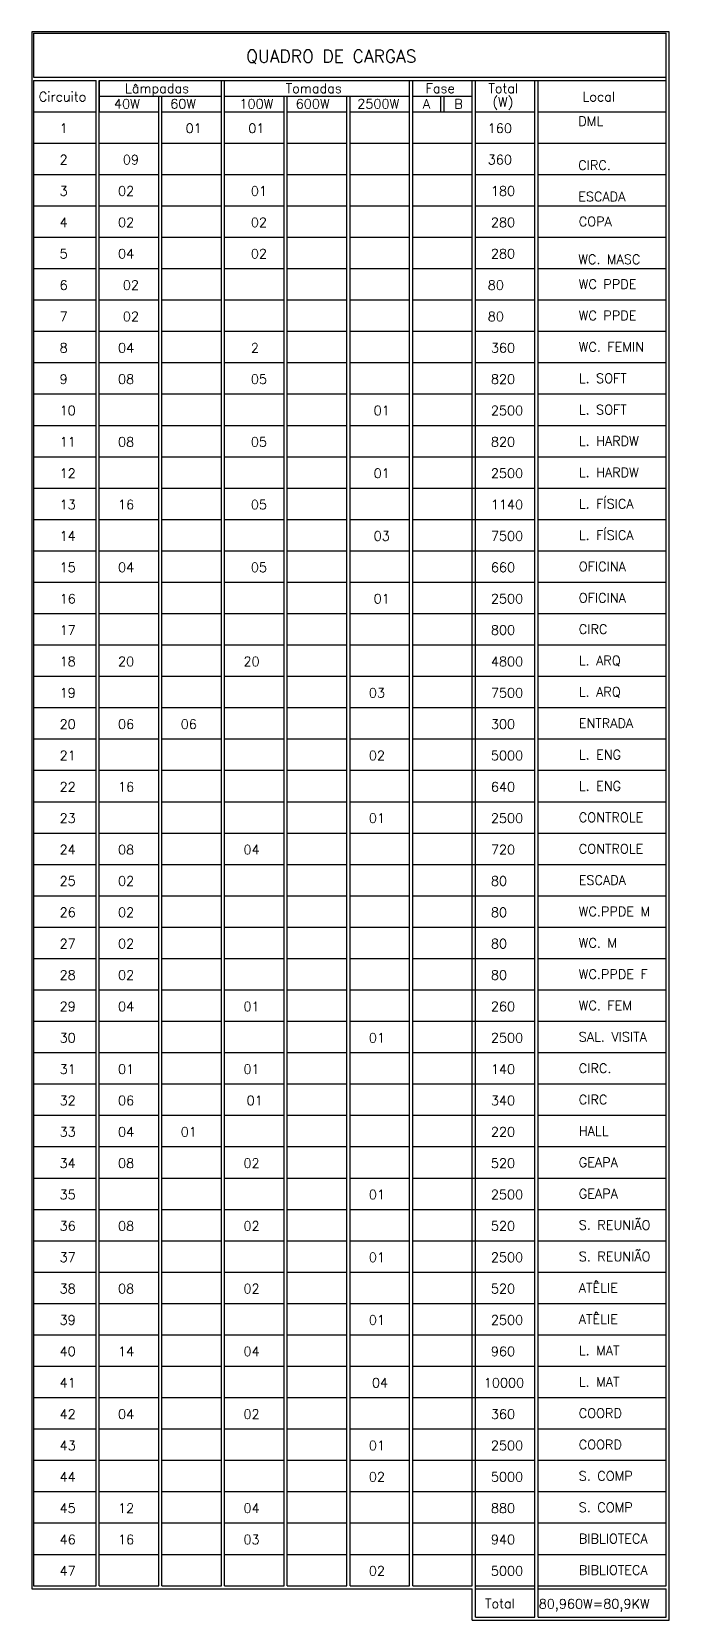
# Model space of a CAD drawing. Header units: millimetres. Extents: x 820 to 987, y 393 to 526.
# Drawn here: x 851.42 to 861.59, y 475.67 to 500.99 of the extents above; entities that cross this region are included whole.
import ezdxf

# ---------------------------------------------------------------- set-up
doc = ezdxf.new("R2010")
doc.units = ezdxf.units.MM
for name, color, linetype in [('can 03', 3, 'Continuous'), ('can01', 1, 'Continuous'), ('can02', 2, 'Continuous'), ('pena 01', 1, 'Continuous')]:
    doc.layers.add(name, color=color, linetype=linetype)
doc.styles.add('ROMANS', font='romans', dxfattribs={"height": 0.18})

msp = doc.modelspace()

# ---------------------------------------------------------------- linework, layer by layer
at = {"layer": 'can01'}
for p, q in [((861.589, 500.992), (851.423, 500.992)), ((851.423, 500.992), (851.423, 476.167)), ((851.448, 500.967), (861.539, 500.967)), ((851.448, 500.967), (851.448, 500.267)), ((861.539, 476.217), (861.539, 500.967)), ((861.589, 475.667), (861.589, 500.992)), ((851.448, 500.267), (861.539, 500.267)), ((851.448, 500.267), (856.728, 500.267)), ((851.448, 500.217), (851.448, 476.217)), ((851.448, 500.217), (852.448, 500.217)), ((852.448, 498.217), (852.448, 500.217)), ((852.498, 500.217), (856.728, 500.217)), ((852.498, 500.217), (852.498, 499.717)), ((852.498, 498.217), (852.498, 500.217)), ((854.448, 476.217), (854.448, 500.217)), ((854.498, 476.217), (854.498, 500.217)), ((856.498, 500.217), (861.539, 500.217)), ((857.448, 476.217), (857.448, 500.215)), ((857.498, 476.217), (857.498, 500.215)), ((858.448, 497.717), (858.448, 500.217)), ((858.498, 475.717), (858.498, 500.217)), ((859.448, 475.717), (859.448, 500.217)), ((859.498, 475.717), (859.498, 500.217)), ((852.498, 499.967), (854.448, 499.967)), ((853.448, 476.217), (853.448, 499.967)), ((853.498, 476.217), (853.498, 499.967)), ((854.498, 499.967), (857.448, 499.967)), ((855.448, 476.217), (855.448, 499.967)), ((855.498, 476.217), (855.498, 499.967)), ((856.448, 476.217), (856.448, 499.967)), ((856.498, 476.217), (856.498, 499.967)), ((857.498, 499.967), (858.448, 499.967)), ((857.948, 499.717), (857.948, 499.967)), ((857.998, 499.717), (857.998, 499.967)), ((851.448, 499.717), (852.448, 499.717)), ((852.448, 476.217), (852.448, 499.717)), ((852.498, 476.217), (852.498, 499.717)), ((852.498, 499.717), (853.448, 499.717)), ((853.498, 499.717), (854.448, 499.717)), ((854.498, 499.717), (855.448, 499.717)), ((855.498, 499.717), (856.448, 499.717)), ((856.448, 498.217), (856.448, 499.717)), ((856.498, 498.217), (856.498, 499.717)), ((856.498, 499.717), (856.728, 499.717)), ((856.498, 499.717), (857.448, 499.717)), ((857.498, 499.717), (858.448, 499.717)), ((858.498, 499.717), (859.448, 499.717)), ((859.498, 499.717), (861.539, 499.717)), ((851.448, 499.217), (852.448, 499.217)), ((852.498, 499.217), (853.448, 499.217)), ((853.498, 499.217), (854.448, 499.217)), ((854.498, 499.217), (855.448, 499.217)), ((855.498, 499.217), (856.448, 499.217)), ((856.498, 499.217), (856.728, 499.217)), ((856.498, 499.217), (857.448, 499.217)), ((857.498, 499.217), (858.448, 499.217)), ((858.498, 499.217), (859.448, 499.217)), ((859.498, 499.217), (861.539, 499.217)), ((851.448, 498.717), (852.448, 498.717)), ((852.498, 498.717), (853.448, 498.717)), ((853.498, 498.717), (854.448, 498.717)), ((854.498, 498.717), (855.448, 498.717)), ((855.498, 498.717), (856.448, 498.717)), ((856.498, 498.717), (856.728, 498.717)), ((856.498, 498.717), (857.448, 498.717)), ((857.498, 498.717), (858.448, 498.717)), ((858.498, 498.717), (859.448, 498.717)), ((859.498, 498.717), (861.539, 498.717)), ((851.448, 498.217), (852.448, 498.217)), ((852.498, 498.217), (853.448, 498.217)), ((853.498, 498.217), (854.448, 498.217)), ((854.498, 498.217), (855.448, 498.217)), ((855.498, 498.217), (856.448, 498.217)), ((856.498, 498.217), (856.728, 498.217)), ((856.498, 498.217), (857.448, 498.217)), ((857.498, 498.217), (858.448, 498.217)), ((858.498, 498.217), (859.448, 498.217)), ((859.498, 498.217), (861.539, 498.217)), ((851.448, 497.717), (852.448, 497.717)), ((852.498, 497.717), (853.448, 497.717)), ((853.498, 497.717), (854.448, 497.717)), ((854.498, 497.717), (855.448, 497.717)), ((855.498, 497.717), (856.448, 497.717)), ((856.498, 497.717), (857.448, 497.717)), ((857.498, 497.717), (858.448, 497.717)), ((858.448, 476.217), (858.448, 497.717)), ((858.498, 497.717), (859.448, 497.717)), ((859.498, 497.717), (861.539, 497.717)), ((860.498, 497.717), (860.728, 497.717)), ((851.448, 497.217), (852.448, 497.217)), ((852.498, 497.217), (853.448, 497.217)), ((853.498, 497.217), (854.448, 497.217)), ((854.498, 497.217), (855.448, 497.217)), ((855.498, 497.217), (856.448, 497.217)), ((856.498, 497.217), (857.448, 497.217)), ((857.498, 497.217), (858.448, 497.217)), ((858.498, 497.217), (859.448, 497.217)), ((859.498, 497.217), (861.539, 497.217)), ((859.498, 497.217), (861.539, 497.217)), ((851.448, 496.717), (852.448, 496.717)), ((852.498, 496.717), (853.448, 496.717)), ((853.498, 496.717), (854.448, 496.717)), ((854.498, 496.717), (855.448, 496.717)), ((855.498, 496.717), (856.448, 496.717)), ((856.498, 496.717), (857.448, 496.717)), ((857.498, 496.717), (858.448, 496.717)), ((858.498, 496.717), (859.448, 496.717)), ((859.498, 496.717), (861.539, 496.717)), ((851.448, 496.217), (852.448, 496.217)), ((852.498, 496.217), (853.448, 496.217)), ((853.498, 496.217), (854.448, 496.217)), ((854.498, 496.217), (855.448, 496.217)), ((855.498, 496.217), (856.448, 496.217)), ((856.498, 496.217), (857.448, 496.217)), ((857.498, 496.217), (858.448, 496.217)), ((858.498, 496.217), (859.448, 496.217)), ((859.498, 496.217), (861.539, 496.217)), ((851.448, 495.717), (852.448, 495.717)), ((852.498, 495.717), (853.448, 495.717)), ((853.498, 495.717), (854.448, 495.717)), ((854.498, 495.717), (855.448, 495.717)), ((855.498, 495.717), (856.448, 495.717)), ((856.498, 495.717), (857.448, 495.717)), ((857.498, 495.717), (858.448, 495.717)), ((858.498, 495.717), (859.448, 495.717)), ((859.498, 495.717), (861.539, 495.717)), ((851.448, 495.217), (852.448, 495.217)), ((852.498, 495.217), (853.448, 495.217)), ((853.498, 495.217), (854.448, 495.217)), ((854.498, 495.217), (855.448, 495.217)), ((855.498, 495.217), (856.448, 495.217)), ((856.498, 495.217), (857.448, 495.217)), ((857.498, 495.217), (858.448, 495.217)), ((858.498, 495.217), (859.448, 495.217)), ((859.498, 495.217), (861.539, 495.217)), ((851.448, 494.717), (852.448, 494.717)), ((852.498, 494.717), (853.448, 494.717)), ((853.498, 494.717), (854.448, 494.717)), ((854.498, 494.717), (855.448, 494.717)), ((855.498, 494.717), (856.448, 494.717)), ((856.498, 494.717), (857.448, 494.717)), ((857.498, 494.717), (858.448, 494.717)), ((858.448, 494.717), (859.448, 494.717)), ((859.498, 494.717), (861.539, 494.717)), ((851.448, 494.217), (852.448, 494.217)), ((852.498, 494.217), (853.448, 494.217)), ((853.498, 494.217), (854.448, 494.217)), ((854.498, 494.217), (855.448, 494.217)), ((855.498, 494.217), (856.448, 494.217)), ((856.498, 494.217), (857.448, 494.217)), ((857.498, 494.217), (858.448, 494.217)), ((858.448, 494.217), (859.448, 494.217)), ((859.498, 494.217), (861.539, 494.217)), ((851.448, 493.717), (852.448, 493.717)), ((852.498, 493.717), (853.448, 493.717)), ((853.498, 493.717), (854.448, 493.717)), ((854.498, 493.717), (855.448, 493.717)), ((855.498, 493.717), (856.448, 493.717)), ((856.498, 493.717), (857.448, 493.717)), ((857.498, 493.717), (858.448, 493.717)), ((858.448, 493.717), (859.448, 493.717)), ((859.498, 493.717), (861.539, 493.717)), ((851.448, 493.217), (852.448, 493.217)), ((852.498, 493.217), (853.448, 493.217)), ((853.498, 493.217), (854.448, 493.217)), ((854.498, 493.217), (855.448, 493.217)), ((855.498, 493.217), (856.448, 493.217)), ((856.498, 493.217), (857.448, 493.217)), ((857.498, 493.217), (858.448, 493.217)), ((858.448, 493.217), (859.448, 493.217)), ((859.498, 493.217), (861.539, 493.217)), ((851.448, 492.717), (852.448, 492.717)), ((852.498, 492.717), (853.448, 492.717)), ((853.498, 492.717), (854.448, 492.717)), ((854.498, 492.717), (855.448, 492.717)), ((855.498, 492.717), (856.448, 492.717)), ((856.498, 492.717), (857.448, 492.717)), ((857.498, 492.717), (858.448, 492.717)), ((858.448, 492.717), (859.448, 492.717)), ((859.498, 492.717), (861.539, 492.717)), ((851.448, 492.217), (852.448, 492.217)), ((852.498, 492.217), (853.448, 492.217)), ((853.498, 492.217), (854.448, 492.217)), ((854.498, 492.217), (855.448, 492.217)), ((855.498, 492.217), (856.448, 492.217)), ((856.498, 492.217), (857.448, 492.217)), ((857.498, 492.217), (858.448, 492.217)), ((858.448, 492.217), (859.448, 492.217)), ((859.498, 492.217), (861.539, 492.217)), ((851.448, 491.717), (852.448, 491.717)), ((852.498, 491.717), (853.448, 491.717)), ((853.498, 491.717), (854.448, 491.717)), ((854.498, 491.717), (855.448, 491.717)), ((855.498, 491.717), (856.448, 491.717)), ((856.498, 491.717), (857.448, 491.717)), ((857.498, 491.717), (858.448, 491.717)), ((858.448, 491.717), (859.448, 491.717)), ((859.498, 491.717), (861.539, 491.717)), ((851.448, 491.217), (852.448, 491.217)), ((852.498, 491.217), (853.448, 491.217)), ((853.498, 491.217), (854.448, 491.217)), ((854.498, 491.217), (855.448, 491.217)), ((855.498, 491.217), (856.448, 491.217)), ((856.498, 491.217), (857.448, 491.217)), ((857.498, 491.217), (858.448, 491.217)), ((858.448, 491.217), (859.448, 491.217)), ((859.498, 491.217), (861.539, 491.217)), ((851.448, 490.717), (852.448, 490.717)), ((852.498, 490.717), (853.448, 490.717)), ((853.498, 490.717), (854.448, 490.717)), ((854.498, 490.717), (855.448, 490.717)), ((855.498, 490.717), (856.448, 490.717)), ((856.498, 490.717), (857.448, 490.717)), ((857.498, 490.717), (858.448, 490.717)), ((858.448, 490.717), (859.448, 490.717)), ((859.498, 490.717), (861.539, 490.717)), ((851.448, 490.217), (852.448, 490.217)), ((852.498, 490.217), (853.448, 490.217)), ((853.498, 490.217), (854.448, 490.217)), ((854.498, 490.217), (855.448, 490.217)), ((855.498, 490.217), (856.448, 490.217)), ((856.498, 490.217), (857.448, 490.217)), ((857.498, 490.217), (858.448, 490.217)), ((858.448, 490.217), (859.448, 490.217)), ((859.498, 490.217), (861.539, 490.217)), ((851.448, 489.717), (852.448, 489.717)), ((852.498, 489.717), (853.448, 489.717)), ((853.498, 489.717), (854.448, 489.717)), ((854.498, 489.717), (855.448, 489.717)), ((855.498, 489.717), (856.448, 489.717)), ((856.498, 489.717), (857.448, 489.717)), ((857.498, 489.717), (858.448, 489.717)), ((858.448, 489.717), (859.448, 489.717)), ((859.498, 489.717), (861.539, 489.717)), ((851.448, 489.217), (852.448, 489.217)), ((852.498, 489.217), (853.448, 489.217)), ((853.498, 489.217), (854.448, 489.217)), ((854.498, 489.217), (855.448, 489.217)), ((855.498, 489.217), (856.448, 489.217)), ((856.498, 489.217), (857.448, 489.217)), ((857.498, 489.217), (858.448, 489.217)), ((858.448, 489.217), (859.448, 489.217)), ((859.498, 489.217), (861.539, 489.217)), ((851.448, 488.717), (852.448, 488.717)), ((852.498, 488.717), (853.448, 488.717)), ((853.498, 488.717), (854.448, 488.717)), ((854.498, 488.717), (855.448, 488.717)), ((855.498, 488.717), (856.448, 488.717)), ((856.498, 488.717), (857.448, 488.717)), ((857.498, 488.717), (858.448, 488.717)), ((858.448, 488.717), (859.448, 488.717)), ((859.498, 488.717), (861.539, 488.717)), ((851.448, 488.217), (852.448, 488.217)), ((852.498, 488.217), (853.448, 488.217)), ((853.498, 488.217), (854.448, 488.217)), ((854.498, 488.217), (855.448, 488.217)), ((855.498, 488.217), (856.448, 488.217)), ((856.498, 488.217), (857.448, 488.217)), ((857.498, 488.217), (858.448, 488.217)), ((858.448, 488.217), (859.448, 488.217)), ((859.498, 488.217), (861.539, 488.217)), ((851.448, 487.717), (852.448, 487.717)), ((852.498, 487.717), (853.448, 487.717)), ((853.498, 487.717), (854.448, 487.717)), ((854.498, 487.717), (855.448, 487.717)), ((855.498, 487.717), (856.448, 487.717)), ((856.498, 487.717), (857.448, 487.717)), ((857.498, 487.717), (858.448, 487.717)), ((858.448, 487.717), (859.448, 487.717)), ((859.498, 487.717), (861.539, 487.717)), ((851.448, 487.217), (852.448, 487.217)), ((852.498, 487.217), (853.448, 487.217)), ((853.498, 487.217), (854.448, 487.217)), ((854.498, 487.217), (855.448, 487.217)), ((855.498, 487.217), (856.448, 487.217)), ((856.498, 487.217), (857.448, 487.217)), ((857.498, 487.217), (858.448, 487.217)), ((858.448, 487.217), (859.448, 487.217)), ((859.498, 487.217), (861.539, 487.217)), ((851.448, 486.717), (852.448, 486.717)), ((852.498, 486.717), (853.448, 486.717)), ((853.498, 486.717), (854.448, 486.717)), ((854.498, 486.717), (855.448, 486.717)), ((855.498, 486.717), (856.448, 486.717)), ((856.498, 486.717), (857.448, 486.717)), ((857.498, 486.717), (858.448, 486.717)), ((858.448, 486.717), (859.448, 486.717)), ((859.498, 486.717), (861.539, 486.717)), ((851.448, 486.217), (852.448, 486.217)), ((852.498, 486.217), (853.448, 486.217)), ((853.498, 486.217), (854.448, 486.217)), ((854.498, 486.217), (855.448, 486.217)), ((855.498, 486.217), (856.448, 486.217)), ((856.498, 486.217), (857.448, 486.217)), ((857.498, 486.217), (858.448, 486.217)), ((858.448, 486.217), (859.448, 486.217)), ((859.498, 486.217), (861.539, 486.217)), ((851.448, 485.717), (852.448, 485.717)), ((852.498, 485.717), (853.448, 485.717)), ((853.498, 485.717), (854.448, 485.717)), ((854.498, 485.717), (855.448, 485.717)), ((855.498, 485.717), (856.448, 485.717)), ((856.498, 485.717), (857.448, 485.717)), ((857.498, 485.717), (858.448, 485.717)), ((858.448, 485.717), (859.448, 485.717)), ((859.498, 485.717), (861.539, 485.717)), ((851.448, 485.217), (852.448, 485.217)), ((852.498, 485.217), (853.448, 485.217)), ((853.498, 485.217), (854.448, 485.217)), ((854.498, 485.217), (855.448, 485.217)), ((855.498, 485.217), (856.448, 485.217)), ((856.498, 485.217), (857.448, 485.217)), ((857.498, 485.217), (858.448, 485.217)), ((858.448, 485.217), (859.448, 485.217)), ((859.498, 485.217), (861.539, 485.217)), ((851.448, 484.717), (852.448, 484.717)), ((852.498, 484.717), (853.448, 484.717)), ((853.498, 484.717), (854.448, 484.717)), ((854.498, 484.717), (855.448, 484.717)), ((855.498, 484.717), (856.448, 484.717)), ((856.498, 484.717), (857.448, 484.717)), ((857.498, 484.717), (858.448, 484.717)), ((858.448, 484.717), (859.448, 484.717)), ((859.498, 484.717), (861.539, 484.717)), ((851.448, 484.217), (852.448, 484.217)), ((852.498, 484.217), (853.448, 484.217)), ((853.498, 484.217), (854.448, 484.217)), ((854.498, 484.217), (855.448, 484.217)), ((855.498, 484.217), (856.448, 484.217)), ((856.498, 484.217), (857.448, 484.217)), ((857.498, 484.217), (858.448, 484.217)), ((858.448, 484.217), (859.448, 484.217)), ((859.498, 484.217), (861.539, 484.217)), ((851.448, 483.717), (852.448, 483.717)), ((852.498, 483.717), (853.448, 483.717)), ((853.498, 483.717), (854.448, 483.717)), ((854.498, 483.717), (855.448, 483.717)), ((855.498, 483.717), (856.448, 483.717)), ((856.498, 483.717), (857.448, 483.717)), ((857.498, 483.717), (858.448, 483.717)), ((858.448, 483.717), (859.448, 483.717)), ((859.498, 483.717), (861.539, 483.717)), ((851.448, 483.217), (852.448, 483.217)), ((852.498, 483.217), (853.448, 483.217)), ((853.498, 483.217), (854.448, 483.217)), ((854.498, 483.217), (855.448, 483.217)), ((855.498, 483.217), (856.448, 483.217)), ((856.498, 483.217), (857.448, 483.217)), ((857.498, 483.217), (858.448, 483.217)), ((858.448, 483.217), (859.448, 483.217)), ((859.498, 483.217), (861.539, 483.217)), ((851.448, 482.717), (852.448, 482.717)), ((852.498, 482.717), (853.448, 482.717)), ((853.498, 482.717), (854.448, 482.717)), ((854.498, 482.717), (855.448, 482.717)), ((855.498, 482.717), (856.448, 482.717)), ((856.498, 482.717), (857.448, 482.717)), ((857.498, 482.717), (858.448, 482.717)), ((858.448, 482.717), (859.448, 482.717)), ((859.498, 482.717), (861.539, 482.717)), ((851.448, 482.217), (852.448, 482.217)), ((852.498, 482.217), (853.448, 482.217)), ((853.498, 482.217), (854.448, 482.217)), ((854.498, 482.217), (855.448, 482.217)), ((855.498, 482.217), (856.448, 482.217)), ((856.498, 482.217), (857.448, 482.217)), ((857.498, 482.217), (858.448, 482.217)), ((858.448, 482.217), (859.448, 482.217)), ((859.498, 482.217), (861.539, 482.217)), ((851.448, 481.717), (852.448, 481.717)), ((852.498, 481.717), (853.448, 481.717)), ((853.498, 481.717), (854.448, 481.717)), ((854.498, 481.717), (855.448, 481.717)), ((855.498, 481.717), (856.448, 481.717)), ((856.498, 481.717), (857.448, 481.717)), ((857.498, 481.717), (858.448, 481.717)), ((858.448, 481.717), (859.448, 481.717)), ((859.498, 481.717), (861.539, 481.717)), ((851.448, 481.217), (852.448, 481.217)), ((852.498, 481.217), (853.448, 481.217)), ((853.498, 481.217), (854.448, 481.217)), ((854.498, 481.217), (855.448, 481.217)), ((855.498, 481.217), (856.448, 481.217)), ((856.498, 481.217), (857.448, 481.217)), ((857.498, 481.217), (858.448, 481.217)), ((858.448, 481.217), (859.448, 481.217)), ((859.498, 481.217), (861.539, 481.217)), ((851.448, 480.717), (852.448, 480.717)), ((852.498, 480.717), (853.448, 480.717)), ((853.498, 480.717), (854.448, 480.717)), ((854.498, 480.717), (855.448, 480.717)), ((855.498, 480.717), (856.448, 480.717)), ((856.498, 480.717), (857.448, 480.717)), ((857.498, 480.717), (858.448, 480.717)), ((858.448, 480.717), (859.448, 480.717)), ((859.498, 480.717), (861.539, 480.717)), ((851.448, 480.217), (852.448, 480.217)), ((852.498, 480.217), (853.448, 480.217)), ((853.498, 480.217), (854.448, 480.217)), ((854.498, 480.217), (855.448, 480.217)), ((855.498, 480.217), (856.448, 480.217)), ((856.498, 480.217), (857.448, 480.217)), ((857.498, 480.217), (858.448, 480.217)), ((858.448, 480.217), (859.448, 480.217)), ((859.498, 480.217), (861.539, 480.217)), ((851.448, 479.717), (852.448, 479.717)), ((852.498, 479.717), (853.448, 479.717)), ((853.498, 479.717), (854.448, 479.717)), ((854.498, 479.717), (855.448, 479.717)), ((855.498, 479.717), (856.448, 479.717)), ((856.498, 479.717), (857.448, 479.717)), ((857.498, 479.717), (858.448, 479.717)), ((858.448, 479.717), (859.448, 479.717)), ((859.498, 479.717), (861.539, 479.717)), ((851.448, 479.217), (852.448, 479.217)), ((852.498, 479.217), (853.448, 479.217)), ((853.498, 479.217), (854.448, 479.217)), ((854.498, 479.217), (855.448, 479.217)), ((855.498, 479.217), (856.448, 479.217)), ((856.498, 479.217), (857.448, 479.217)), ((857.498, 479.217), (858.448, 479.217)), ((858.448, 479.217), (859.448, 479.217)), ((859.498, 479.217), (861.539, 479.217)), ((851.448, 478.717), (852.448, 478.717)), ((852.498, 478.717), (853.448, 478.717)), ((853.498, 478.717), (854.448, 478.717)), ((854.498, 478.717), (855.448, 478.717)), ((855.498, 478.717), (856.448, 478.717)), ((856.498, 478.717), (857.448, 478.717)), ((857.498, 478.717), (858.448, 478.717)), ((858.448, 478.717), (859.448, 478.717)), ((859.498, 478.717), (861.539, 478.717)), ((851.448, 478.217), (852.448, 478.217)), ((852.498, 478.217), (853.448, 478.217)), ((853.498, 478.217), (854.448, 478.217)), ((854.498, 478.217), (855.448, 478.217)), ((855.498, 478.217), (856.448, 478.217)), ((856.498, 478.217), (857.448, 478.217)), ((857.498, 478.217), (858.448, 478.217)), ((858.448, 478.217), (859.448, 478.217)), ((859.498, 478.217), (861.539, 478.217)), ((851.448, 477.717), (852.448, 477.717)), ((852.498, 477.717), (853.448, 477.717)), ((853.498, 477.717), (854.448, 477.717)), ((854.498, 477.717), (855.448, 477.717)), ((855.498, 477.717), (856.448, 477.717)), ((856.498, 477.717), (857.448, 477.717)), ((857.498, 477.717), (858.448, 477.717)), ((858.448, 477.717), (859.448, 477.717)), ((859.498, 477.717), (861.539, 477.717)), ((851.448, 477.217), (852.448, 477.217)), ((852.498, 477.217), (853.448, 477.217)), ((853.498, 477.217), (854.448, 477.217)), ((854.498, 477.217), (855.448, 477.217)), ((855.498, 477.217), (856.448, 477.217)), ((856.498, 477.217), (857.448, 477.217)), ((857.498, 477.217), (858.448, 477.217)), ((858.448, 477.217), (859.448, 477.217)), ((859.498, 477.217), (861.539, 477.217)), ((851.448, 476.717), (852.448, 476.717)), ((852.498, 476.717), (853.448, 476.717)), ((853.498, 476.717), (854.448, 476.717)), ((854.498, 476.717), (855.448, 476.717)), ((855.498, 476.717), (856.448, 476.717)), ((856.498, 476.717), (857.448, 476.717)), ((857.498, 476.717), (858.448, 476.717)), ((858.448, 476.717), (859.448, 476.717)), ((859.498, 476.717), (861.539, 476.717)), ((851.448, 476.217), (852.448, 476.217)), ((852.498, 476.217), (853.448, 476.217)), ((853.498, 476.217), (854.448, 476.217)), ((854.498, 476.217), (855.448, 476.217)), ((855.498, 476.217), (856.448, 476.217)), ((856.498, 476.217), (857.448, 476.217)), ((857.498, 476.217), (858.448, 476.217)), ((858.448, 475.667), (858.448, 476.167)), ((858.498, 476.217), (859.448, 476.217)), ((858.498, 476.167), (859.448, 476.167)), ((859.498, 476.217), (861.539, 476.217)), ((859.498, 476.167), (861.539, 476.167)), ((861.539, 475.717), (861.539, 476.167)), ((858.448, 475.667), (859.448, 475.667)), ((858.498, 475.717), (859.448, 475.717)), ((859.448, 475.667), (861.589, 475.667)), ((859.498, 475.717), (861.539, 475.717))]:
    msp.add_line(p, q, dxfattribs=at)
at = {"layer": 'pena 01'}
msp.add_line((851.423, 476.167), (858.448, 476.167), dxfattribs=at)

# ---------------------------------------------------------------- texts
at = {"layer": 'can 03', "style": 'ROMANS'}
msp.add_text('QUADRO DE CARGAS', height=0.2, dxfattribs=at).set_placement((854.842, 500.502))
at = {"layer": 'can02', "style": 'ROMANS'}
for s, p in [('Circuito', (851.535, 499.882)), ('40W', (852.735, 499.769)), ('Lâmpadas', (852.909, 500.015)), ('60W', (853.632, 499.769)), ('100W', (854.735, 499.769)), ('Tomadas', (855.473, 500.015)), ('600W', (855.632, 499.769)), ('2500W', (856.614, 499.769)), ('A', (857.661, 499.766)), ('Fase', (857.705, 500.015)), ('B', (858.161, 499.766)), ('Total', (858.705, 500.015)), ('(W)', (858.77, 499.797)), ('Local', (860.206, 499.882)), ('1', (851.867, 499.378)), ('01', (853.876, 499.378)), ('01', (854.876, 499.378)), ('160', (858.695, 499.378)), ('DML', (860.138, 499.492)), ('2', (851.867, 498.878)), ('09', (852.876, 498.878)), ('360', (858.695, 498.878)), ('CIRC.', (860.138, 498.789)), ('3', (851.867, 498.378)), ('02', (852.799, 498.378)), ('01', (854.917, 498.378)), ('180', (858.745, 498.378)), ('ESCADA', (860.138, 498.289)), ('4', (851.867, 497.878)), ('02', (852.799, 497.878)), ('02', (854.917, 497.878)), ('280', (858.745, 497.878)), ('COPA', (860.146, 497.892)), ('5', (851.867, 497.378)), ('04', (852.799, 497.378)), ('02', (854.917, 497.378)), ('280', (858.745, 497.378)), ('WC. MASC', (860.138, 497.289)), ('6', (851.867, 496.878)), ('02', (852.876, 496.878)), ('80', (858.695, 496.878)), ('WC PPDE', (860.146, 496.892)), ('7', (851.867, 496.378)), ('02', (852.876, 496.378)), ('80', (858.695, 496.378)), ('WC PPDE', (860.146, 496.392)), ('8', (851.867, 495.878)), ('04', (852.799, 495.878)), ('2', (854.917, 495.878)), ('360', (858.745, 495.878)), ('WC. FEMIN', (860.146, 495.892)), ('9', (851.867, 495.378)), ('08', (852.799, 495.378)), ('05', (854.917, 495.378)), ('820', (858.745, 495.378)), ('L. SOFT', (860.146, 495.392)), ('10', (851.867, 494.878)), ('01', (856.876, 494.878)), ('2500', (858.745, 494.878)), ('L. SOFT', (860.146, 494.892)), ('11', (851.867, 494.378)), ('08', (852.799, 494.378)), ('05', (854.917, 494.378)), ('820', (858.745, 494.378)), ('L. HARDW', (860.146, 494.392)), ('12', (851.867, 493.878)), ('01', (856.876, 493.878)), ('2500', (858.745, 493.878)), ('L. HARDW', (860.146, 493.892)), ('L. FÍSICA', (860.146, 493.392)), ('13', (851.867, 493.378)), ('16', (852.799, 493.378)), ('05', (854.917, 493.378)), ('1140', (858.745, 493.378)), ('L. FÍSICA', (860.146, 492.892)), ('14', (851.867, 492.878)), ('03', (856.876, 492.878)), ('7500', (858.745, 492.878)), ('15', (851.867, 492.378)), ('04', (852.799, 492.378)), ('05', (854.917, 492.378)), ('660', (858.745, 492.378)), ('OFICINA', (860.146, 492.392)), ('16', (851.867, 491.878)), ('01', (856.876, 491.878)), ('2500', (858.745, 491.878)), ('OFICINA', (860.146, 491.892)), ('17', (851.867, 491.378)), ('800', (858.745, 491.378)), ('CIRC ', (860.146, 491.392)), ('18', (851.867, 490.878)), ('20', (852.799, 490.878)), ('20', (854.799, 490.878)), ('4800', (858.745, 490.878)), ('L. ARQ', (860.146, 490.892)), ('19', (851.867, 490.378)), ('03', (856.799, 490.378)), ('7500', (858.745, 490.378)), ('L. ARQ', (860.146, 490.392)), ('ENTRADA', (860.146, 489.892)), ('20', (851.867, 489.878)), ('06', (852.799, 489.878)), ('06', (853.799, 489.878)), ('300', (858.745, 489.878)), ('L. ENG', (860.146, 489.392)), ('21', (851.867, 489.378)), ('02', (856.799, 489.378)), ('5000', (858.745, 489.378)), ('22', (851.867, 488.878)), ('16', (852.799, 488.878)), ('640', (858.745, 488.878)), ('L. ENG', (860.146, 488.892)), ('23', (851.867, 488.378)), ('01', (856.799, 488.378)), ('2500', (858.745, 488.378)), ('CONTROLE', (860.146, 488.392)), ('24', (851.867, 487.878)), ('08', (852.799, 487.878)), ('04', (854.799, 487.878)), ('720', (858.745, 487.878)), ('CONTROLE', (860.146, 487.892)), ('25', (851.867, 487.378)), ('02', (852.799, 487.378)), ('80', (858.745, 487.378)), ('ESCADA', (860.146, 487.392)), ('26', (851.867, 486.878)), ('02', (852.799, 486.878)), ('80', (858.745, 486.878)), ('WC.PPDE M', (860.146, 486.892)), ('27', (851.867, 486.378)), ('02', (852.799, 486.378)), ('80', (858.745, 486.378)), ('WC. M', (860.146, 486.392)), ('28', (851.867, 485.878)), ('02', (852.799, 485.878)), ('80', (858.745, 485.878)), ('WC.PPDE F', (860.146, 485.892)), ('29', (851.867, 485.378)), ('04', (852.799, 485.378)), ('01', (854.799, 485.378)), ('260', (858.745, 485.378)), ('WC. FEM', (860.146, 485.392)), ('30', (851.867, 484.878)), ('01', (856.799, 484.878)), ('2500', (858.745, 484.878)), ('SAL. VISITA', (860.146, 484.892)), ('31', (851.867, 484.378)), ('01', (852.799, 484.378)), ('01', (854.799, 484.378)), ('140', (858.745, 484.378)), ('CIRC.', (860.146, 484.392)), ('32', (851.867, 483.878)), ('06', (852.799, 483.878)), ('01', (854.849, 483.878)), ('340', (858.745, 483.878)), ('CIRC', (860.146, 483.892)), ('33', (851.867, 483.378)), ('04', (852.799, 483.378)), ('01', (853.799, 483.378)), ('220', (858.745, 483.378)), ('HALL', (860.146, 483.392)), ('34', (851.867, 482.878)), ('08', (852.799, 482.878)), ('02', (854.799, 482.878)), ('520', (858.745, 482.878)), ('GEAPA', (860.146, 482.892)), ('35', (851.867, 482.378)), ('01', (856.799, 482.378)), ('2500', (858.745, 482.378)), ('GEAPA', (860.146, 482.392)), ('36', (851.867, 481.878)), ('08', (852.799, 481.878)), ('02', (854.799, 481.878)), ('520', (858.745, 481.878)), ('S. REUNIÃO', (860.146, 481.892)), ('37', (851.867, 481.378)), ('01', (856.799, 481.378)), ('2500', (858.745, 481.378)), ('S. REUNIÃO', (860.146, 481.392)), ('38', (851.867, 480.878)), ('08', (852.799, 480.878)), ('02', (854.799, 480.878)), ('520', (858.745, 480.878)), ('ATÊLIE', (860.146, 480.892)), ('39', (851.867, 480.378)), ('01', (856.799, 480.378)), ('2500', (858.745, 480.378)), ('ATÊLIE', (860.146, 480.392)), ('40', (851.867, 479.878)), ('14', (852.799, 479.878)), ('04', (854.799, 479.878)), ('960', (858.745, 479.878)), ('L. MAT', (860.146, 479.892)), ('41', (851.867, 479.378)), ('04', (856.849, 479.378)), ('10000', (858.632, 479.378)), ('L. MAT', (860.146, 479.392)), ('42', (851.867, 478.878)), ('04', (852.799, 478.878)), ('02', (854.799, 478.878)), ('360', (858.745, 478.878)), ('COORD', (860.146, 478.892)), ('43', (851.867, 478.378)), ('01', (856.799, 478.378)), ('2500', (858.745, 478.378)), ('COORD', (860.146, 478.392)), ('44', (851.867, 477.878)), ('02', (856.799, 477.878)), ('5000', (858.745, 477.878)), ('S. COMP', (860.146, 477.892)), ('45', (851.867, 477.378)), ('12', (852.799, 477.378)), ('04', (854.799, 477.378)), ('880', (858.745, 477.378)), ('S. COMP', (860.146, 477.392)), ('46', (851.867, 476.878)), ('16', (852.799, 476.878)), ('03', (854.799, 476.878)), ('940', (858.745, 476.878)), ('BIBLIOTECA', (860.146, 476.892)), ('47', (851.867, 476.378)), ('02', (856.799, 476.378)), ('5000', (858.745, 476.378)), ('BIBLIOTECA', (860.146, 476.392)), ('Total', (858.652, 475.858)), ('80,960W=80,9KW', (859.508, 475.853))]:
    msp.add_text(s, height=0.15, dxfattribs=at).set_placement(p)

doc.saveas('drawing.dxf')
